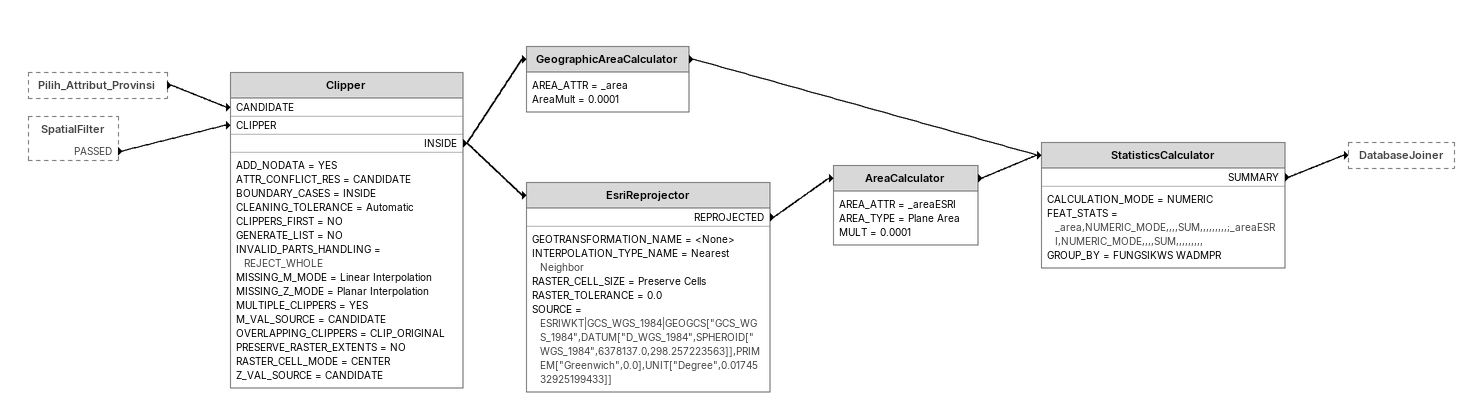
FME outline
Pilih_Attribut_Provinsi [outside]
    -> Clipper [CANDIDATE]
SpatialFilter [outside]
    PASSED -> Clipper [CLIPPER]
Clipper
    ADD_NODATA = YES
    ATTR_CONFLICT_RES = CANDIDATE
    BOUNDARY_CASES = INSIDE
    CLEANING_TOLERANCE = Automatic
    CLIPPERS_FIRST = NO
    GENERATE_LIST = NO
    INVALID_PARTS_HANDLING = REJECT_WHOLE
    MISSING_M_MODE = Linear Interpolation
    MISSING_Z_MODE = Planar Interpolation
    MULTIPLE_CLIPPERS = YES
    M_VAL_SOURCE = CANDIDATE
    OVERLAPPING_CLIPPERS = CLIP_ORIGINAL
    PRESERVE_RASTER_EXTENTS = NO
    RASTER_CELL_MODE = CENTER
    Z_VAL_SOURCE = CANDIDATE
    INSIDE -> EsriReprojector
    INSIDE -> GeographicAreaCalculator
GeographicAreaCalculator
    AREA_ATTR = _area
    AreaMult = 0.0001
    -> StatisticsCalculator
EsriReprojector
    GEOTRANSFORMATION_NAME = <None>
    INTERPOLATION_TYPE_NAME = Nearest Neighbor
    RASTER_CELL_SIZE = Preserve Cells
    RASTER_TOLERANCE = 0.0
    SOURCE = ESRIWKT|GCS_WGS_1984|GEOGCS["GCS_WGS_1984",DATUM["D_WGS_1984",SPHEROID["WGS_1984",6378137.0,298.257223563]],PRIMEM["Greenwich",0.0],UNIT["Degree",0.0174532925199433]]
    REPROJECTED -> AreaCalculator
AreaCalculator
    AREA_ATTR = _areaESRI
    AREA_TYPE = Plane Area
    MULT = 0.0001
    -> StatisticsCalculator
StatisticsCalculator
    CALCULATION_MODE = NUMERIC
    FEAT_STATS = _area,NUMERIC_MODE,,,,SUM,,,,,,,,,;_areaESRI,NUMERIC_MODE,,,,SUM,,,,,,,,,
    GROUP_BY = FUNGSIKWS WADMPR
    SUMMARY -> DatabaseJoiner
